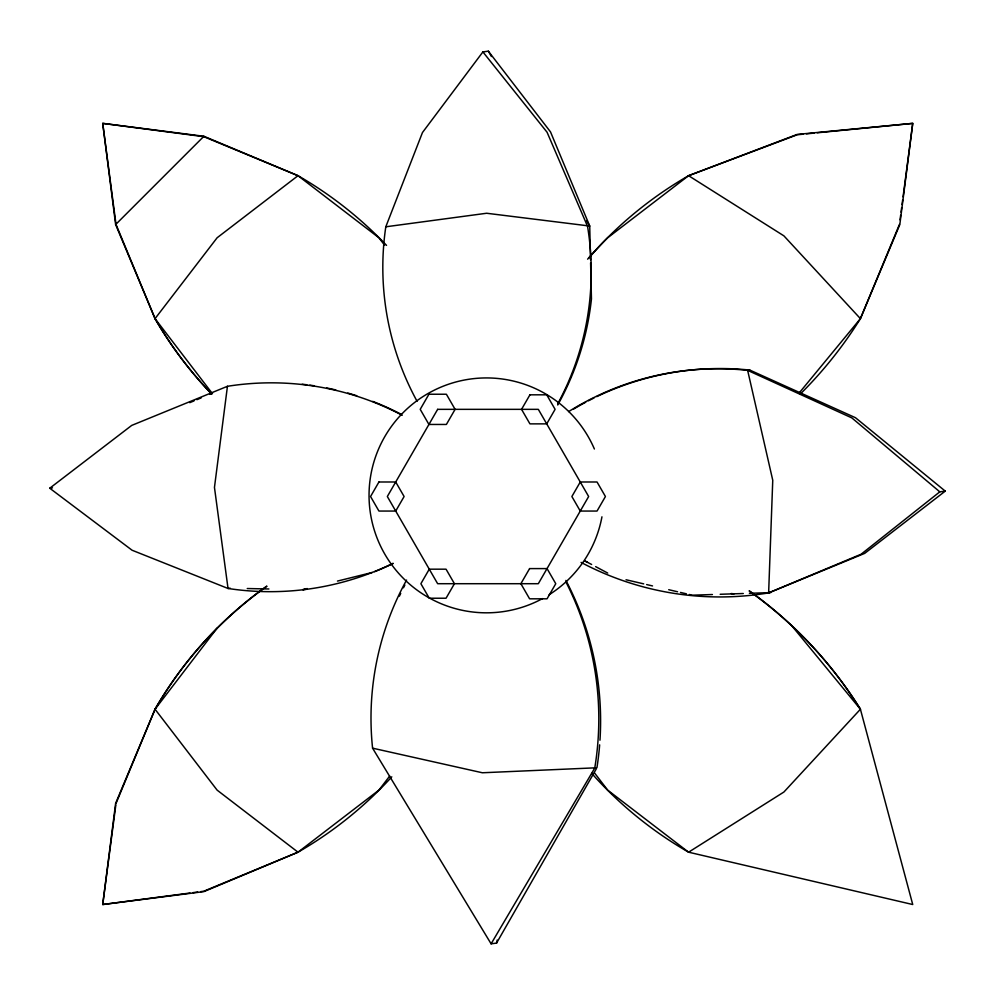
<?xml version="1.0" encoding="UTF-8"?>
<svg xmlns="http://www.w3.org/2000/svg" width="995" height="995" viewBox="0 0 995 995"><rect width="100%" height="100%" fill="white"/><g stroke="black" fill="none" stroke-linecap="round" stroke-linejoin="round"><path stroke-width="1.49" d="M402.229 415.276A280.192 280.018 -30.4 0 0 227.445 386.296L214.46 487.413L228.029 588.468L230.206 588.182M115.83 804.967L102.721 904.53L203.913 891.607L298.015 852.193L378.908 790.129L389.704 776.05M900.04 219.858L900.637 215.268M901.047 212.196L901.644 207.607M902.055 204.547L902.652 199.945M903.062 196.886L912.738 123.368L797.144 134.424L688.59 175.692L607.696 237.768A390.575 390.575 0 0 0 588.766 258.091M406.569 580.06A286.684 285.64 -30 0 0 372.578 748.165L491.107 943.82L496.555 943.086L497.189 940.051M417.079 401.308A280.192 278.774 24.9 0 1 385.799 226.798L422.477 132.522L482.898 51.914L488.346 51.18L550.521 131.925L589.724 226.039L590.533 259.894M116.029 803.438L155.046 709.236L217.047 628.218M800.341 393.983A417.179 415.823 62 0 0 860.414 318.649L899.43 224.447M799.271 392.851L860.414 318.649L899.828 224.559L912.738 123.368L817.243 132.795M496.555 943.086L596.229 768.986M491.107 943.82L594.749 768.065A302.07 300.179 -52.3 0 0 565.894 581.888M791.448 625.345L860.414 709.236L783.911 792.02L688.59 852.193L607.696 790.129L594.537 772.966M116.029 224.447L155.046 318.649A390.575 390.575 0 0 0 211.748 394.07A392.018 390.575 -60 0 1 155.046 318.649L115.631 224.559L203.913 136.278L298.015 175.692L378.908 237.768L384.555 245.131M568.642 411.607A286.684 283.426 78.1 0 1 747.643 370.364L749.82 370.078L855.476 417.713L945.25 491.12L939.802 491.841L861.098 554.227L768.637 592.896A302.07 298.998 -84.1 0 1 581.068 562.411M945.25 491.12L864.705 553.369L768.637 592.896L772.754 480.262L747.643 370.364L851.857 417.912L939.802 491.841M386.533 245.392A392.018 390.575 -30 0 0 298.015 175.692L217.121 237.768L155.046 318.649L212.345 393.535M393.075 563.319A280.192 280.117 52.3 0 1 228.029 588.468L132.086 550.235L49.75 488.222L131.726 425.4L227.445 386.296M189.796 402.652L194.062 400.873M196.91 399.679L201.177 397.9M209.709 394.331L212.557 393.137M391.794 776.834A392.018 390.575 30 0 1 298.015 852.193L203.813 891.209L200.741 891.619M587.61 259.185A392.018 390.575 30 0 1 688.59 175.692L797.219 134.773L803.375 134.163M307.293 588.542L302.766 589.662A279.346 277.953 78.4 0 0 307.343 589.115M337.467 581.08L372.155 572.486M385.799 226.798L486.63 213.253L589.724 226.039L586.627 220.703M49.75 488.222L52.474 487.861M190.02 893.025L102.721 904.53L115.631 803.326L155.046 709.236A392.018 390.575 60 0 1 266.71 586.167M193.092 892.627L197.682 892.018M806.46 133.865L814.159 133.094M712.42 594.525L692.284 595.197L689.336 594.5M720.169 594.276L743.29 593.517M749.409 593.306L770.814 592.61M247.245 588.53L268.911 588.978M731.039 593.53L734.111 593.816M203.913 136.278L102.721 123.368L115.631 224.559M372.578 748.165L482.364 772.767L596.925 767.767A301.249 300.577 55.3 0 0 599.649 744.845M626.042 579.749L643.703 583.866M646.65 584.562L652.533 585.931M668.727 589.699L677.558 591.764M680.505 592.448L686.388 593.816M298.015 175.692L203.813 136.676L102.721 123.368L115.83 222.917M584.799 560.969L591.627 564.476M584.774 560.819L587.51 562.274M595.644 566.628L607.696 573.058M688.59 175.692L783.911 235.865L860.414 318.649M298.015 852.193L217.121 790.129L155.046 709.236A390.575 390.575 0 0 1 266.797 586.329M482.898 51.914L547.063 132.235L587.547 226.325A280.192 277.966 43.5 0 1 557.772 403.721M488.346 51.18L491.443 56.528M749.347 590.881A417.179 415.823 -62 0 1 860.414 709.236L912.738 904.53L688.59 852.193A392.018 390.575 -30 0 1 591.702 773.376M590.595 262.904L591.453 298.935A279.346 279.309 -57.2 0 1 557.735 405.002M302.181 384.232A279.346 278.003 -88.5 0 1 306.746 384.754M309.806 385.152A279.346 278.003 -88.5 0 1 314.383 385.811M326.609 387.963A279.346 278.003 -88.5 0 1 335.738 389.94M347.802 393.05A279.346 278.003 -88.5 0 1 356.72 395.736M372.715 401.383A279.346 278.003 -88.5 0 1 400.898 414.156M573.431 409.181A285.814 285.59 -74.2 0 1 585.694 402.241M588.455 400.786A285.814 285.59 -74.2 0 1 594.003 397.963M596.801 396.607A285.814 285.59 -74.2 0 1 749.82 370.078M565.894 580.421A301.249 300.577 55.3 0 1 599.973 740.205M399.405 596.167A285.814 284.769 62.6 0 1 400.724 593.368M403.46 587.784A285.814 284.769 62.6 0 1 404.865 585.023M392.988 563.556A279.346 277.953 78.4 0 1 374.63 571.665M749.272 591.03A415.823 415.823 0 0 1 860.414 709.236M601.95 516.815A117.447 117.447 0 0 1 549.128 594.724M542.536 598.58A117.447 117.447 0 0 1 381.62 548.257A117.447 117.447 0 0 1 436.83 388.945A117.447 117.447 0 0 1 594.388 449.006M428.932 394.231L420.213 409.343L428.932 424.455L446.382 424.455L455.101 409.343L446.382 394.231L428.932 394.231M378.933 481.99L370.55 496.517L378.933 511.057L395.712 511.057L404.107 496.517L395.712 481.99L378.933 481.99M437.651 409.343L387.329 496.517L437.651 583.704L538.32 583.704L588.654 496.517L538.32 409.343L437.651 409.343M429.268 569.177L420.885 583.704L429.268 598.231L446.046 598.231L454.429 583.704L446.046 569.177L429.268 569.177M529.937 394.816L521.542 409.343L529.937 423.87L546.715 423.87L555.098 409.343L546.715 394.816L529.937 394.816M529.601 568.593L520.87 583.704L529.601 598.816L547.051 598.816L555.77 583.704L547.051 568.593L529.601 568.593M580.272 481.99L571.876 496.517L580.272 511.057L597.037 511.057L605.433 496.517L597.037 481.99L580.272 481.99"/></g></svg>
